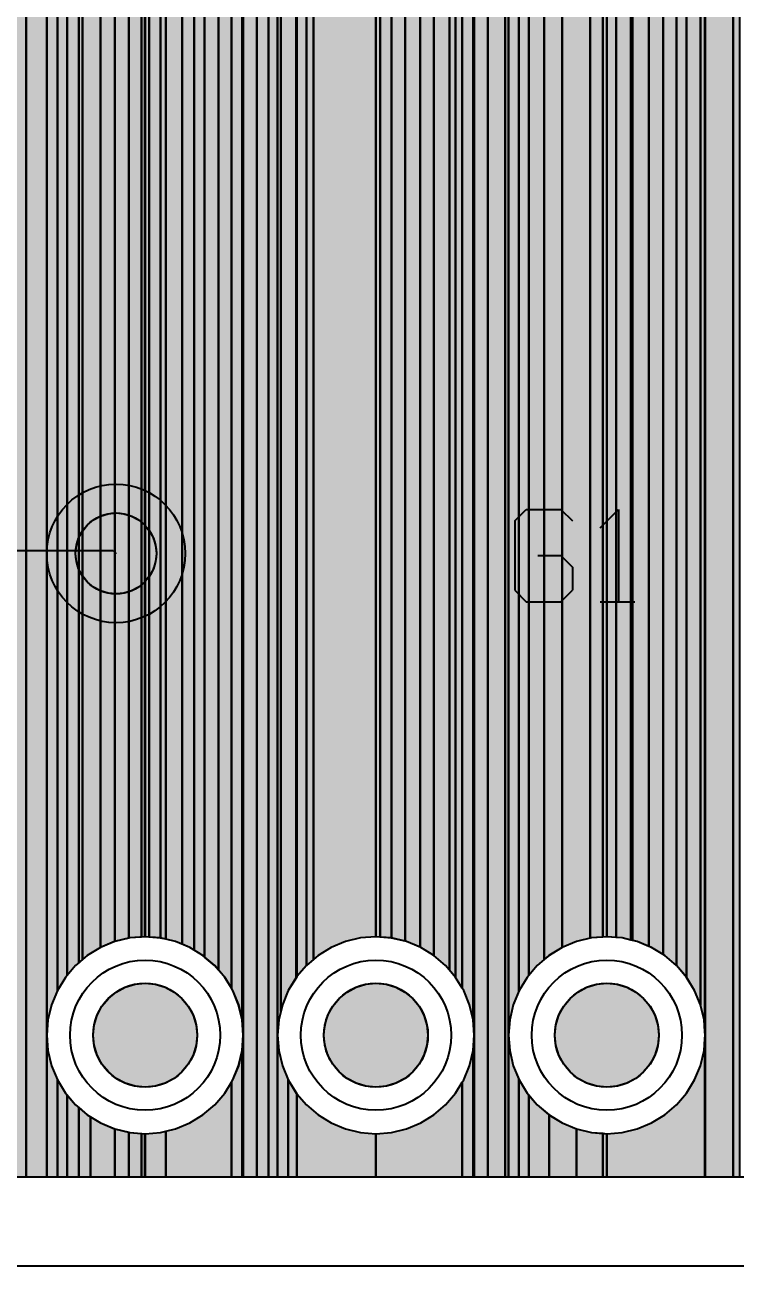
# Model space of a CAD drawing. Header units: millimetres. Extents: x 3 to 111, y 3 to 56.
# Drawn here: x 92.23 to 100.06, y 2.68 to 16.33 of the extents above; entities that cross this region are included whole.
import ezdxf

# ---------------------------------------------------------------- set-up
doc = ezdxf.new("R2010")
doc.units = ezdxf.units.MM
for name, color, linetype in [('bottom_copper', 7, 'Continuous'), ('bottom_silk', 7, 'Continuous'), ('drill_plated', 7, 'Continuous'), ('outline', 7, 'Continuous'), ('top_copper', 7, 'Continuous'), ('top_silk', 7, 'Continuous')]:
    doc.layers.add(name, color=color, linetype=linetype)

# ---------------------------------------------------------------- blocks, each defined once
blk = doc.blocks.new('Block6268')
at = {"layer": 'bottom_copper', "lineweight": 40}
for points in [[(0, 1.56), (-0.002, 1.601), (-0.002, 38.845), (0, 38.846), (0, 1.56)], [(0.309, 0), (0, 0), (0, 38.846), (0.195, 38.861), (0.309, 38.888), (0.309, 0)], [(0.378, 0), (0.309, 0), (0.309, 38.888), (0.378, 38.905), (0.378, 0)], [(0, 0), (-0.002, 0), (-0.002, 1.519), (0, 1.56), (0, 0)]]:
    blk.add_hatch(color=7, dxfattribs=at).paths.add_polyline_path(points, flags=0)
at = {"layer": 'bottom_copper', "color": 7, "lineweight": 40}
for points in [[(0, 1.56), (-0.002, 1.601), (-0.002, 38.845), (0, 38.846), (0, 1.56)], [(0.309, 0), (0, 0), (0, 38.846), (0.195, 38.861), (0.309, 38.888), (0.309, 0)], [(0.378, 0), (0.309, 0), (0.309, 38.888), (0.378, 38.905), (0.378, 0)], [(0, 0), (-0.002, 0), (-0.002, 1.519), (0, 1.56), (0, 0)]]:
    blk.add_lwpolyline(points, close=True, dxfattribs=at)
blk = doc.blocks.new('Block6839')
at = {"layer": 'bottom_copper', "lineweight": 40}
for points in [[(0, 0), (-0.103, 0.008), (-0.104, 0.008), (-0.104, 36.826), (-0.046, 36.731), (0, 36.677), (0, 0)], [(0.16, -0.028), (0.067, -0.005), (0, 0), (0, 36.677), (0.16, 36.837), (0.16, -0.028)], [(0.18, -0.032), (0.16, -0.028), (0.16, 36.837), (0.18, 36.857), (0.18, -0.032)], [(0.36, -0.098), (0.232, -0.045), (0.18, -0.032), (0.18, 36.497), (0.233, 36.452), (0.36, 36.374), (0.36, -0.098)], [(0.518, -0.189), (0.389, -0.11), (0.36, -0.098), (0.36, 36.374), (0.402, 36.348), (0.518, 36.3), (0.518, -0.189)], [(0.663, -0.309), (0.534, -0.199), (0.518, -0.189), (0.518, 36.3), (0.585, 36.272), (0.663, 36.254), (0.663, -0.309)], [(0.773, -0.438), (0.663, -0.309), (0.663, 36.254), (0.773, 36.227), (0.773, -0.438)], [(0.927, -0.74), (0.862, -0.583), (0.773, -0.438), (0.773, 36.227), (0.777, 36.226), (0.927, 36.214), (0.927, -0.74)], [(0.975, -1.034), (0.967, -0.905), (0.927, -0.74), (0.927, 36.214), (0.975, 36.211), (0.975, -1.034)]]:
    blk.add_hatch(color=7, dxfattribs=at).paths.add_polyline_path(points, flags=0)
at = {"layer": 'bottom_copper', "color": 7, "lineweight": 40}
for points in [[(0, 0), (-0.103, 0.008), (-0.104, 0.008), (-0.104, 36.826), (-0.046, 36.731), (0, 36.677), (0, 0)], [(0.16, -0.028), (0.067, -0.005), (0, 0), (0, 36.677), (0.16, 36.837), (0.16, -0.028)], [(0.18, -0.032), (0.16, -0.028), (0.16, 36.837), (0.18, 36.857), (0.18, -0.032)], [(0.36, -0.098), (0.232, -0.045), (0.18, -0.032), (0.18, 36.497), (0.233, 36.452), (0.36, 36.374), (0.36, -0.098)], [(0.518, -0.189), (0.389, -0.11), (0.36, -0.098), (0.36, 36.374), (0.402, 36.348), (0.518, 36.3), (0.518, -0.189)], [(0.663, -0.309), (0.534, -0.199), (0.518, -0.189), (0.518, 36.3), (0.585, 36.272), (0.663, 36.254), (0.663, -0.309)], [(0.773, -0.438), (0.663, -0.309), (0.663, 36.254), (0.773, 36.227), (0.773, -0.438)], [(0.927, -0.74), (0.862, -0.583), (0.773, -0.438), (0.773, 36.227), (0.777, 36.226), (0.927, 36.214), (0.927, -0.74)], [(0.975, -1.034), (0.967, -0.905), (0.927, -0.74), (0.927, 36.214), (0.975, 36.211), (0.975, -1.034)]]:
    blk.add_lwpolyline(points, close=True, dxfattribs=at)
blk = doc.blocks.new('Block7741')
at = {"layer": 'bottom_copper', "lineweight": 40}
for points in [[(0.979, 2.525), (0.834, 2.436), (0.782, 2.392), (0.782, 41.008), (0.979, 41.008), (0.979, 2.525)], [(1.286, 2.626), (1.136, 2.59), (0.979, 2.525), (0.979, 41.008), (1.286, 41.008), (1.286, 2.626)], [(1.424, 2.639), (1.301, 2.63), (1.286, 2.626), (1.286, 40.107), (1.302, 39.909), (1.348, 39.717), (1.424, 39.534), (1.424, 2.639)], [(1.469, 2.643), (1.424, 2.639), (1.424, 39.534), (1.469, 39.461), (1.469, 2.643)], [(0.782, 2.392), (0.705, 2.326), (0.612, 2.217), (0.612, 38.838), (0.686, 38.959), (0.741, 39.091), (0.774, 39.228), (0.782, 39.37), (0.782, 2.392)], [(0.612, 2.217), (0.594, 2.196), (0.506, 2.052), (0.503, 2.045), (0.503, 38.716), (0.52, 38.73), (0.612, 38.838), (0.612, 2.217)], [(0.503, 2.045), (0.441, 1.895), (0.401, 1.729), (0.388, 1.56), (0.388, 38.623), (0.412, 38.638), (0.503, 38.716), (0.503, 2.045)], [(0.16, 0), (0.01, 0), (0.01, 38.476), (0.022, 38.477), (0.16, 38.51), (0.16, 0)], [(0.353, 0), (0.16, 0), (0.16, 38.51), (0.291, 38.564), (0.353, 38.602), (0.353, 0)], [(0.388, 0), (0.353, 0), (0.353, 38.602), (0.388, 38.623), (0.388, 0)], [(0, 1.729), (-0.04, 1.895), (-0.105, 2.052), (-0.121, 2.078), (-0.121, 38.466), (-0.119, 38.466), (0, 38.475), (0, 1.729)], [(0.01, 1.56), (0, 1.729), (0, 38.475), (0.01, 38.476), (0.01, 1.56)], [(0.01, 0), (0, 0), (0, 1.391), (0.01, 1.56), (0.01, 0)], [(0.503, 0), (0.388, 0), (0.388, 1.56), (0.401, 1.391), (0.441, 1.225), (0.503, 1.075), (0.503, 0)], [(0, 0), (-0.121, 0), (-0.121, 1.042), (-0.105, 1.068), (-0.04, 1.225), (0, 1.391), (0, 0)], [(0.612, 0), (0.503, 0), (0.503, 1.075), (0.506, 1.068), (0.594, 0.923), (0.612, 0.903), (0.612, 0)], [(0.834, 0), (0.612, 0), (0.612, 0.903), (0.705, 0.794), (0.834, 0.684), (0.834, 0)], [(1.136, 0), (0.834, 0), (0.834, 0.684), (0.979, 0.595), (1.136, 0.53), (1.136, 0)], [(1.424, 0), (1.136, 0), (1.136, 0.53), (1.301, 0.49), (1.424, 0.481), (1.424, 0)], [(1.469, 0), (1.424, 0), (1.424, 0.481), (1.469, 0.477), (1.469, 0)]]:
    blk.add_hatch(color=7, dxfattribs=at).paths.add_polyline_path(points, flags=0)
at = {"layer": 'bottom_copper', "color": 7, "lineweight": 40}
for points in [[(0.979, 2.525), (0.834, 2.436), (0.782, 2.392), (0.782, 41.008), (0.979, 41.008), (0.979, 2.525)], [(1.286, 2.626), (1.136, 2.59), (0.979, 2.525), (0.979, 41.008), (1.286, 41.008), (1.286, 2.626)], [(1.424, 2.639), (1.301, 2.63), (1.286, 2.626), (1.286, 40.107), (1.302, 39.909), (1.348, 39.717), (1.424, 39.534), (1.424, 2.639)], [(1.469, 2.643), (1.424, 2.639), (1.424, 39.534), (1.469, 39.461), (1.469, 2.643)], [(0.782, 2.392), (0.705, 2.326), (0.612, 2.217), (0.612, 38.838), (0.686, 38.959), (0.741, 39.091), (0.774, 39.228), (0.782, 39.37), (0.782, 2.392)], [(0.612, 2.217), (0.594, 2.196), (0.506, 2.052), (0.503, 2.045), (0.503, 38.716), (0.52, 38.73), (0.612, 38.838), (0.612, 2.217)], [(0.503, 2.045), (0.441, 1.895), (0.401, 1.729), (0.388, 1.56), (0.388, 38.623), (0.412, 38.638), (0.503, 38.716), (0.503, 2.045)], [(0.16, 0), (0.01, 0), (0.01, 38.476), (0.022, 38.477), (0.16, 38.51), (0.16, 0)], [(0.353, 0), (0.16, 0), (0.16, 38.51), (0.291, 38.564), (0.353, 38.602), (0.353, 0)], [(0.388, 0), (0.353, 0), (0.353, 38.602), (0.388, 38.623), (0.388, 0)], [(0, 1.729), (-0.04, 1.895), (-0.105, 2.052), (-0.121, 2.078), (-0.121, 38.466), (-0.119, 38.466), (0, 38.475), (0, 1.729)], [(0.01, 1.56), (0, 1.729), (0, 38.475), (0.01, 38.476), (0.01, 1.56)], [(0.01, 0), (0, 0), (0, 1.391), (0.01, 1.56), (0.01, 0)], [(0.503, 0), (0.388, 0), (0.388, 1.56), (0.401, 1.391), (0.441, 1.225), (0.503, 1.075), (0.503, 0)], [(0, 0), (-0.121, 0), (-0.121, 1.042), (-0.105, 1.068), (-0.04, 1.225), (0, 1.391), (0, 0)], [(0.612, 0), (0.503, 0), (0.503, 1.075), (0.506, 1.068), (0.594, 0.923), (0.612, 0.903), (0.612, 0)], [(0.834, 0), (0.612, 0), (0.612, 0.903), (0.705, 0.794), (0.834, 0.684), (0.834, 0)], [(1.136, 0), (0.834, 0), (0.834, 0.684), (0.979, 0.595), (1.136, 0.53), (1.136, 0)], [(1.424, 0), (1.136, 0), (1.136, 0.53), (1.301, 0.49), (1.424, 0.481), (1.424, 0)], [(1.469, 0), (1.424, 0), (1.424, 0.481), (1.469, 0.477), (1.469, 0)]]:
    blk.add_lwpolyline(points, close=True, dxfattribs=at)
blk = doc.blocks.new('Block8148')
at = {"layer": 'bottom_copper', "lineweight": 40}
for points in [[(0, 0), (-0.046, 0.004), (-0.047, 0.003), (-0.047, 38.427), (0, 38.446), (0, 0)], [(0.124, -0.01), (0, 0), (0, 36.731), (0.011, 36.589), (0.044, 36.451), (0.099, 36.32), (0.124, 36.279), (0.124, -0.01)], [(0.274, -0.046), (0.124, -0.01), (0.124, 36.279), (0.173, 36.199), (0.265, 36.091), (0.274, 36.083), (0.274, -0.046)], [(0.44, -0.112), (0.289, -0.049), (0.274, -0.046), (0.274, 36.083), (0.373, 35.999), (0.44, 35.958), (0.44, -0.112)], [(0.591, -0.203), (0.446, -0.114), (0.44, -0.112), (0.44, 35.958), (0.494, 35.925), (0.591, 35.885), (0.591, -0.203)], [(0.763, -0.364), (0.72, -0.314), (0.591, -0.203), (0.591, 35.885), (0.625, 35.871), (0.763, 35.837), (0.763, -0.364)], [(0.83, -0.443), (0.763, -0.364), (0.763, 35.837), (0.83, 35.832), (0.83, -0.443)], [(0.903, -0.561), (0.83, -0.443), (0.83, 35.832), (0.903, 35.826), (0.903, -0.561)]]:
    blk.add_hatch(color=7, dxfattribs=at).paths.add_polyline_path(points, flags=0)
at = {"layer": 'bottom_copper', "color": 7, "lineweight": 40}
for points in [[(0, 0), (-0.046, 0.004), (-0.047, 0.003), (-0.047, 38.427), (0, 38.446), (0, 0)], [(0.124, -0.01), (0, 0), (0, 36.731), (0.011, 36.589), (0.044, 36.451), (0.099, 36.32), (0.124, 36.279), (0.124, -0.01)], [(0.274, -0.046), (0.124, -0.01), (0.124, 36.279), (0.173, 36.199), (0.265, 36.091), (0.274, 36.083), (0.274, -0.046)], [(0.44, -0.112), (0.289, -0.049), (0.274, -0.046), (0.274, 36.083), (0.373, 35.999), (0.44, 35.958), (0.44, -0.112)], [(0.591, -0.203), (0.446, -0.114), (0.44, -0.112), (0.44, 35.958), (0.494, 35.925), (0.591, 35.885), (0.591, -0.203)], [(0.763, -0.364), (0.72, -0.314), (0.591, -0.203), (0.591, 35.885), (0.625, 35.871), (0.763, 35.837), (0.763, -0.364)], [(0.83, -0.443), (0.763, -0.364), (0.763, 35.837), (0.83, 35.832), (0.83, -0.443)], [(0.903, -0.561), (0.83, -0.443), (0.83, 35.832), (0.903, 35.826), (0.903, -0.561)]]:
    blk.add_lwpolyline(points, close=True, dxfattribs=at)
blk = doc.blocks.new('Block8439')
at = {"layer": 'bottom_copper', "lineweight": 40}
for points in [[(0.764, 0.317), (0.596, 0.304), (0.431, 0.264), (0.274, 0.199), (0.129, 0.11), (0.078, 0.066), (0.078, 38.761), (0.166, 38.724), (0.304, 38.691), (0.446, 38.68), (0.587, 38.691), (0.725, 38.724), (0.764, 38.74), (0.764, 0.317)], [(0.078, 0.066), (0, 0), (0, 36.678), (0.036, 36.765), (0.069, 36.903), (0.078, 37.044), (0.078, 0.066)], [(0, 0), (-0.104, -0.121), (-0.104, 36.503), (-0.102, 36.502), (-0.093, 36.513), (-0.018, 36.634), (0, 36.678), (0, 0)]]:
    blk.add_hatch(color=7, dxfattribs=at).paths.add_polyline_path(points, flags=0)
at = {"layer": 'bottom_copper', "color": 7, "lineweight": 40}
for points in [[(0.764, 0.317), (0.596, 0.304), (0.431, 0.264), (0.274, 0.199), (0.129, 0.11), (0.078, 0.066), (0.078, 38.761), (0.166, 38.724), (0.304, 38.691), (0.446, 38.68), (0.587, 38.691), (0.725, 38.724), (0.764, 38.74), (0.764, 0.317)], [(0.078, 0.066), (0, 0), (0, 36.678), (0.036, 36.765), (0.069, 36.903), (0.078, 37.044), (0.078, 0.066)], [(0, 0), (-0.104, -0.121), (-0.104, 36.503), (-0.102, 36.502), (-0.093, 36.513), (-0.018, 36.634), (0, 36.678), (0, 0)]]:
    blk.add_lwpolyline(points, close=True, dxfattribs=at)
blk = doc.blocks.new('Block9158')
at = {"layer": 'bottom_copper', "lineweight": 40}
for points in [[(0.594, 2.196), (0.506, 2.052), (0.441, 1.895), (0.423, 1.822), (0.423, 39.007), (0.594, 38.836), (0.594, 2.196)], [(0.601, 2.204), (0.594, 2.196), (0.594, 38.836), (0.601, 38.829), (0.601, 2.204)], [(0.423, 1.822), (0.401, 1.729), (0.388, 1.56), (0.388, 38.623), (0.412, 38.638), (0.423, 38.648), (0.423, 1.822)], [(0.16, 0), (0.01, 0), (0.01, 38.476), (0.022, 38.477), (0.16, 38.51), (0.16, 0)], [(0.29, 0), (0.16, 0), (0.16, 38.51), (0.29, 38.564), (0.29, 0)], [(0.388, 0), (0.29, 0), (0.29, 38.564), (0.291, 38.564), (0.388, 38.623), (0.388, 0)], [(0, 1.729), (-0.04, 1.895), (-0.105, 2.052), (-0.119, 2.076), (-0.119, 38.466), (0, 38.475), (0, 1.729)], [(0.01, 1.56), (0, 1.729), (0, 38.475), (0.01, 38.476), (0.01, 1.56)], [(0.01, 0), (0, 0), (0, 1.391), (0.01, 1.56), (0.01, 0)], [(0.506, 0), (0.388, 0), (0.388, 1.56), (0.401, 1.391), (0.441, 1.225), (0.506, 1.068), (0.506, 0)], [(0, 0), (-0.119, 0), (-0.119, 1.044), (-0.105, 1.068), (-0.04, 1.225), (0, 1.391), (0, 0)], [(0.601, 0), (0.506, 0), (0.506, 1.068), (0.594, 0.923), (0.601, 0.916), (0.601, 0)]]:
    blk.add_hatch(color=7, dxfattribs=at).paths.add_polyline_path(points, flags=0)
at = {"layer": 'bottom_copper', "color": 7, "lineweight": 40}
for points in [[(0.594, 2.196), (0.506, 2.052), (0.441, 1.895), (0.423, 1.822), (0.423, 39.007), (0.594, 38.836), (0.594, 2.196)], [(0.601, 2.204), (0.594, 2.196), (0.594, 38.836), (0.601, 38.829), (0.601, 2.204)], [(0.423, 1.822), (0.401, 1.729), (0.388, 1.56), (0.388, 38.623), (0.412, 38.638), (0.423, 38.648), (0.423, 1.822)], [(0.16, 0), (0.01, 0), (0.01, 38.476), (0.022, 38.477), (0.16, 38.51), (0.16, 0)], [(0.29, 0), (0.16, 0), (0.16, 38.51), (0.29, 38.564), (0.29, 0)], [(0.388, 0), (0.29, 0), (0.29, 38.564), (0.291, 38.564), (0.388, 38.623), (0.388, 0)], [(0, 1.729), (-0.04, 1.895), (-0.105, 2.052), (-0.119, 2.076), (-0.119, 38.466), (0, 38.475), (0, 1.729)], [(0.01, 1.56), (0, 1.729), (0, 38.475), (0.01, 38.476), (0.01, 1.56)], [(0.01, 0), (0, 0), (0, 1.391), (0.01, 1.56), (0.01, 0)], [(0.506, 0), (0.388, 0), (0.388, 1.56), (0.401, 1.391), (0.441, 1.225), (0.506, 1.068), (0.506, 0)], [(0, 0), (-0.119, 0), (-0.119, 1.044), (-0.105, 1.068), (-0.04, 1.225), (0, 1.391), (0, 0)], [(0.601, 0), (0.506, 0), (0.506, 1.068), (0.594, 0.923), (0.601, 0.916), (0.601, 0)]]:
    blk.add_lwpolyline(points, close=True, dxfattribs=at)
blk = doc.blocks.new('Block9627')
at = {"layer": 'bottom_copper', "lineweight": 40}
for points in [[(0, 0), (-0.073, 0.03), (-0.179, 0.056), (-0.179, 36.268), (0, 36.447), (0, 0)], [(0.132, -0.064), (0.084, -0.035), (0, 0), (0, 36.088), (0.011, 36.079), (0.132, 36.004), (0.132, -0.064)], [(0.248, -0.14), (0.229, -0.124), (0.132, -0.064), (0.132, 36.004), (0.248, 35.957), (0.248, -0.14)], [(0.401, -0.284), (0.358, -0.234), (0.248, -0.14), (0.248, 35.957), (0.263, 35.95), (0.401, 35.917), (0.401, -0.284)], [(0.543, -0.484), (0.469, -0.363), (0.401, -0.284), (0.401, 35.917), (0.543, 35.906), (0.543, -0.484)]]:
    blk.add_hatch(color=7, dxfattribs=at).paths.add_polyline_path(points, flags=0)
at = {"layer": 'bottom_copper', "color": 7, "lineweight": 40}
for points in [[(0, 0), (-0.073, 0.03), (-0.179, 0.056), (-0.179, 36.268), (0, 36.447), (0, 0)], [(0.132, -0.064), (0.084, -0.035), (0, 0), (0, 36.088), (0.011, 36.079), (0.132, 36.004), (0.132, -0.064)], [(0.248, -0.14), (0.229, -0.124), (0.132, -0.064), (0.132, 36.004), (0.248, 35.957), (0.248, -0.14)], [(0.401, -0.284), (0.358, -0.234), (0.248, -0.14), (0.248, 35.957), (0.263, 35.95), (0.401, 35.917), (0.401, -0.284)], [(0.543, -0.484), (0.469, -0.363), (0.401, -0.284), (0.401, 35.917), (0.543, 35.906), (0.543, -0.484)]]:
    blk.add_lwpolyline(points, close=True, dxfattribs=at)
blk = doc.blocks.new('Block9865')
at = {"layer": 'bottom_copper', "lineweight": 40}
for points in [[(0, 0), (-0.046, 0.004), (-0.047, 0.003), (-0.047, 38.427), (0, 38.446), (0, 0)], [(0.124, -0.01), (0, 0), (0, 36.731), (0.011, 36.589), (0.044, 36.451), (0.099, 36.32), (0.124, 36.279), (0.124, -0.01)], [(0.182, -0.024), (0.124, -0.01), (0.124, 36.279), (0.173, 36.199), (0.182, 36.188), (0.183, 36.188), (0.183, -0.024)]]:
    blk.add_hatch(color=7, dxfattribs=at).paths.add_polyline_path(points, flags=0)
at = {"layer": 'bottom_copper', "color": 7, "lineweight": 40}
for points in [[(0, 0), (-0.046, 0.004), (-0.047, 0.003), (-0.047, 38.427), (0, 38.446), (0, 0)], [(0.124, -0.01), (0, 0), (0, 36.731), (0.011, 36.589), (0.044, 36.451), (0.099, 36.32), (0.124, 36.279), (0.124, -0.01)], [(0.182, -0.024), (0.124, -0.01), (0.124, 36.279), (0.173, 36.199), (0.182, 36.188), (0.183, 36.188), (0.183, -0.024)]]:
    blk.add_lwpolyline(points, close=True, dxfattribs=at)
blk = doc.blocks.new('Block10549')
at = {"layer": 'bottom_copper', "lineweight": 40}
for points in [[(0.979, 2.525), (0.834, 2.436), (0.782, 2.392), (0.782, 41.087), (0.871, 41.05), (0.979, 41.024), (0.979, 2.525)], [(1.136, 2.59), (0.979, 2.525), (0.979, 41.024), (1.009, 41.017), (1.136, 41.007), (1.136, 2.59)], [(1.292, 2.627), (1.136, 2.59), (1.136, 41.007), (1.151, 41.005), (1.292, 41.017), (1.292, 2.627)], [(1.43, 2.64), (1.301, 2.63), (1.292, 2.627), (1.292, 41.017), (1.43, 41.05), (1.43, 2.64)], [(1.469, 2.643), (1.43, 2.64), (1.43, 41.05), (1.469, 41.066), (1.469, 2.643)], [(0.782, 2.392), (0.74, 2.356), (0.74, 39.089), (0.741, 39.091), (0.774, 39.228), (0.782, 39.37), (0.782, 2.392)], [(0.74, 2.356), (0.705, 2.326), (0.612, 2.217), (0.612, 38.838), (0.686, 38.959), (0.74, 39.089), (0.74, 2.356)], [(0.612, 2.217), (0.594, 2.196), (0.506, 2.052), (0.506, 38.718), (0.52, 38.73), (0.612, 38.838), (0.612, 2.217)], [(0.506, 2.052), (0.441, 1.895), (0.401, 1.729), (0.388, 1.56), (0.388, 38.623), (0.412, 38.638), (0.506, 38.718), (0.506, 2.052)], [(0.16, 0), (0, 0), (0, 38.475), (0.022, 38.477), (0.16, 38.51), (0.16, 0)], [(0.388, 0), (0.16, 0), (0.16, 38.51), (0.291, 38.564), (0.388, 38.623), (0.388, 0)], [(0.506, 0), (0.388, 0), (0.388, 1.56), (0.401, 1.391), (0.441, 1.225), (0.506, 1.068), (0.506, 0)], [(0.612, 0), (0.506, 0), (0.506, 1.068), (0.594, 0.923), (0.612, 0.903), (0.612, 0)], [(0.74, 0), (0.612, 0), (0.612, 0.903), (0.705, 0.794), (0.74, 0.764), (0.74, 0)], [(0.871, 0), (0.74, 0), (0.74, 0.764), (0.834, 0.684), (0.871, 0.661), (0.871, 0)], [(1.136, 0), (0.871, 0), (0.871, 0.661), (0.979, 0.595), (1.136, 0.53), (1.136, 0)], [(1.292, 0), (1.136, 0), (1.136, 0.53), (1.292, 0.493), (1.292, 0)], [(1.43, 0), (1.292, 0), (1.292, 0.493), (1.301, 0.49), (1.43, 0.48), (1.43, 0)], [(1.469, 0), (1.43, 0), (1.43, 0.48), (1.469, 0.477), (1.469, 0)]]:
    blk.add_hatch(color=7, dxfattribs=at).paths.add_polyline_path(points, flags=0)
at = {"layer": 'bottom_copper', "color": 7, "lineweight": 40}
for points in [[(0.979, 2.525), (0.834, 2.436), (0.782, 2.392), (0.782, 41.087), (0.871, 41.05), (0.979, 41.024), (0.979, 2.525)], [(1.136, 2.59), (0.979, 2.525), (0.979, 41.024), (1.009, 41.017), (1.136, 41.007), (1.136, 2.59)], [(1.292, 2.627), (1.136, 2.59), (1.136, 41.007), (1.151, 41.005), (1.292, 41.017), (1.292, 2.627)], [(1.43, 2.64), (1.301, 2.63), (1.292, 2.627), (1.292, 41.017), (1.43, 41.05), (1.43, 2.64)], [(1.469, 2.643), (1.43, 2.64), (1.43, 41.05), (1.469, 41.066), (1.469, 2.643)], [(0.782, 2.392), (0.74, 2.356), (0.74, 39.089), (0.741, 39.091), (0.774, 39.228), (0.782, 39.37), (0.782, 2.392)], [(0.74, 2.356), (0.705, 2.326), (0.612, 2.217), (0.612, 38.838), (0.686, 38.959), (0.74, 39.089), (0.74, 2.356)], [(0.612, 2.217), (0.594, 2.196), (0.506, 2.052), (0.506, 38.718), (0.52, 38.73), (0.612, 38.838), (0.612, 2.217)], [(0.506, 2.052), (0.441, 1.895), (0.401, 1.729), (0.388, 1.56), (0.388, 38.623), (0.412, 38.638), (0.506, 38.718), (0.506, 2.052)], [(0.16, 0), (0, 0), (0, 38.475), (0.022, 38.477), (0.16, 38.51), (0.16, 0)], [(0.388, 0), (0.16, 0), (0.16, 38.51), (0.291, 38.564), (0.388, 38.623), (0.388, 0)], [(0.506, 0), (0.388, 0), (0.388, 1.56), (0.401, 1.391), (0.441, 1.225), (0.506, 1.068), (0.506, 0)], [(0.612, 0), (0.506, 0), (0.506, 1.068), (0.594, 0.923), (0.612, 0.903), (0.612, 0)], [(0.74, 0), (0.612, 0), (0.612, 0.903), (0.705, 0.794), (0.74, 0.764), (0.74, 0)], [(0.871, 0), (0.74, 0), (0.74, 0.764), (0.834, 0.684), (0.871, 0.661), (0.871, 0)], [(1.136, 0), (0.871, 0), (0.871, 0.661), (0.979, 0.595), (1.136, 0.53), (1.136, 0)], [(1.292, 0), (1.136, 0), (1.136, 0.53), (1.292, 0.493), (1.292, 0)], [(1.43, 0), (1.292, 0), (1.292, 0.493), (1.301, 0.49), (1.43, 0.48), (1.43, 0)], [(1.469, 0), (1.43, 0), (1.43, 0.48), (1.469, 0.477), (1.469, 0)]]:
    blk.add_lwpolyline(points, close=True, dxfattribs=at)

msp = doc.modelspace()

# ---------------------------------------------------------------- hatches: boundary and pattern name
at = {"layer": 'bottom_copper', "lineweight": 40}
for points in [[(93.674, 10.431), (93.649, 10.348), (93.608, 10.271), (93.552, 10.204), (93.485, 10.148), (93.408, 10.107), (93.325, 10.082), (93.238, 10.073), (93.151, 10.082), (93.068, 10.107), (92.991, 10.148), (92.924, 10.204), (92.868, 10.271), (92.827, 10.348), (92.802, 10.431), (92.793, 10.518), (92.802, 10.605), (92.827, 10.688), (92.868, 10.765), (92.924, 10.832), (92.991, 10.888), (93.068, 10.929), (93.151, 10.954), (93.238, 10.963), (93.325, 10.954), (93.408, 10.929), (93.485, 10.888), (93.552, 10.832), (93.608, 10.765), (93.649, 10.688), (93.674, 10.605), (93.683, 10.518), (93.674, 10.431)], [(94.119, 5.109), (94.086, 5.001), (94.033, 4.902), (93.962, 4.816), (93.876, 4.745), (93.777, 4.692), (93.669, 4.659), (93.558, 4.649), (93.447, 4.659), (93.339, 4.692), (93.24, 4.745), (93.154, 4.816), (93.083, 4.902), (93.03, 5.001), (92.997, 5.109), (92.987, 5.22), (92.997, 5.331), (93.03, 5.439), (93.083, 5.538), (93.154, 5.624), (93.24, 5.695), (93.339, 5.748), (93.447, 5.781), (93.558, 5.791), (93.669, 5.781), (93.777, 5.748), (93.876, 5.695), (93.962, 5.624), (94.033, 5.538), (94.086, 5.439), (94.119, 5.331), (94.13, 5.22), (94.119, 5.109)], [(96.659, 5.109), (96.626, 5.001), (96.573, 4.902), (96.502, 4.816), (96.416, 4.745), (96.317, 4.692), (96.209, 4.659), (96.098, 4.649), (95.987, 4.659), (95.879, 4.692), (95.78, 4.745), (95.694, 4.816), (95.623, 4.902), (95.57, 5.001), (95.537, 5.109), (95.526, 5.22), (95.537, 5.331), (95.57, 5.439), (95.623, 5.538), (95.694, 5.624), (95.78, 5.695), (95.879, 5.748), (95.987, 5.781), (96.098, 5.791), (96.209, 5.781), (96.317, 5.748), (96.416, 5.695), (96.502, 5.624), (96.573, 5.538), (96.626, 5.439), (96.659, 5.331), (96.669, 5.22), (96.659, 5.109)], [(99.199, 5.109), (99.166, 5.001), (99.113, 4.902), (99.042, 4.816), (98.956, 4.745), (98.857, 4.692), (98.749, 4.659), (98.638, 4.649), (98.527, 4.659), (98.419, 4.692), (98.32, 4.745), (98.234, 4.816), (98.163, 4.902), (98.11, 5.001), (98.077, 5.109), (98.067, 5.22), (98.077, 5.331), (98.11, 5.439), (98.163, 5.538), (98.234, 5.624), (98.32, 5.695), (98.419, 5.748), (98.527, 5.781), (98.638, 5.791), (98.749, 5.781), (98.857, 5.748), (98.956, 5.695), (99.042, 5.624), (99.113, 5.538), (99.166, 5.439), (99.199, 5.331), (99.21, 5.22), (99.199, 5.109)], [(99.715, 3.66), (98.636, 3.66), (98.636, 4.137), (98.638, 4.137), (98.807, 4.151), (98.973, 4.19), (99.13, 4.255), (99.275, 4.344), (99.404, 4.454), (99.514, 4.583), (99.603, 4.728), (99.668, 4.885), (99.707, 5.051), (99.715, 5.179), (99.715, 3.66)], [(94.508, 3.66), (93.786, 3.66), (93.786, 4.165), (93.893, 4.19), (94.05, 4.255), (94.195, 4.344), (94.324, 4.454), (94.434, 4.583), (94.508, 4.704), (94.508, 3.66)], [(97.047, 3.66), (96.096, 3.66), (96.096, 4.137), (96.098, 4.137), (96.267, 4.151), (96.433, 4.19), (96.59, 4.255), (96.734, 4.344), (96.864, 4.454), (96.974, 4.583), (97.047, 4.702), (97.047, 3.66)], [(96.096, 3.66), (95.229, 3.66), (95.229, 4.576), (95.332, 4.454), (95.462, 4.344), (95.606, 4.255), (95.763, 4.19), (95.929, 4.151), (96.096, 4.137), (96.096, 3.66)], [(93.786, 3.66), (93.556, 3.66), (93.556, 4.137), (93.558, 4.137), (93.727, 4.151), (93.786, 4.165), (93.786, 3.66)]]:
    msp.add_hatch(color=7, dxfattribs=at).paths.add_polyline_path(points, flags=0)
at = {"layer": 'drill_plated', "lineweight": 40}
for points in [[(93.674, 10.431), (93.649, 10.348), (93.608, 10.271), (93.552, 10.204), (93.485, 10.148), (93.408, 10.107), (93.325, 10.082), (93.238, 10.073), (93.151, 10.082), (93.068, 10.107), (92.991, 10.148), (92.924, 10.204), (92.868, 10.271), (92.827, 10.348), (92.802, 10.431), (92.793, 10.518), (92.802, 10.605), (92.827, 10.688), (92.868, 10.765), (92.924, 10.832), (92.991, 10.888), (93.068, 10.929), (93.151, 10.954), (93.238, 10.963), (93.325, 10.954), (93.408, 10.929), (93.485, 10.888), (93.552, 10.832), (93.608, 10.765), (93.649, 10.688), (93.674, 10.605), (93.683, 10.518), (93.674, 10.431)], [(94.119, 5.109), (94.086, 5.001), (94.033, 4.902), (93.962, 4.816), (93.876, 4.745), (93.777, 4.692), (93.669, 4.659), (93.558, 4.649), (93.447, 4.659), (93.339, 4.692), (93.24, 4.745), (93.154, 4.816), (93.083, 4.902), (93.03, 5.001), (92.997, 5.109), (92.987, 5.22), (92.997, 5.331), (93.03, 5.439), (93.083, 5.538), (93.154, 5.624), (93.24, 5.695), (93.339, 5.748), (93.447, 5.781), (93.558, 5.791), (93.669, 5.781), (93.777, 5.748), (93.876, 5.695), (93.962, 5.624), (94.033, 5.538), (94.086, 5.439), (94.119, 5.331), (94.13, 5.22), (94.119, 5.109)], [(96.659, 5.109), (96.626, 5.001), (96.573, 4.902), (96.502, 4.816), (96.416, 4.745), (96.317, 4.692), (96.209, 4.659), (96.098, 4.649), (95.987, 4.659), (95.879, 4.692), (95.78, 4.745), (95.694, 4.816), (95.623, 4.902), (95.57, 5.001), (95.537, 5.109), (95.526, 5.22), (95.537, 5.331), (95.57, 5.439), (95.623, 5.538), (95.694, 5.624), (95.78, 5.695), (95.879, 5.748), (95.987, 5.781), (96.098, 5.791), (96.209, 5.781), (96.317, 5.748), (96.416, 5.695), (96.502, 5.624), (96.573, 5.538), (96.626, 5.439), (96.659, 5.331), (96.669, 5.22), (96.659, 5.109)], [(99.199, 5.109), (99.166, 5.001), (99.113, 4.902), (99.042, 4.816), (98.956, 4.745), (98.857, 4.692), (98.749, 4.659), (98.638, 4.649), (98.527, 4.659), (98.419, 4.692), (98.32, 4.745), (98.234, 4.816), (98.163, 4.902), (98.11, 5.001), (98.077, 5.109), (98.067, 5.22), (98.077, 5.331), (98.11, 5.439), (98.163, 5.538), (98.234, 5.624), (98.32, 5.695), (98.419, 5.748), (98.527, 5.781), (98.638, 5.791), (98.749, 5.781), (98.857, 5.748), (98.956, 5.695), (99.042, 5.624), (99.113, 5.538), (99.166, 5.439), (99.199, 5.331), (99.21, 5.22), (99.199, 5.109)]]:
    msp.add_hatch(color=7, dxfattribs=at).paths.add_polyline_path(points, flags=0)
at = {"layer": 'top_copper', "lineweight": 40}
for points in [[(93.674, 10.431), (93.649, 10.348), (93.608, 10.271), (93.552, 10.204), (93.485, 10.148), (93.408, 10.107), (93.325, 10.082), (93.238, 10.073), (93.151, 10.082), (93.068, 10.107), (92.991, 10.148), (92.924, 10.204), (92.868, 10.271), (92.827, 10.348), (92.802, 10.431), (92.793, 10.518), (92.802, 10.605), (92.827, 10.688), (92.868, 10.765), (92.924, 10.832), (92.991, 10.888), (93.068, 10.929), (93.151, 10.954), (93.238, 10.963), (93.325, 10.954), (93.408, 10.929), (93.485, 10.888), (93.552, 10.832), (93.608, 10.765), (93.649, 10.688), (93.674, 10.605), (93.683, 10.518), (93.674, 10.431)], [(94.119, 5.109), (94.086, 5.001), (94.033, 4.902), (93.962, 4.816), (93.876, 4.745), (93.777, 4.692), (93.669, 4.659), (93.558, 4.649), (93.447, 4.659), (93.339, 4.692), (93.24, 4.745), (93.154, 4.816), (93.083, 4.902), (93.03, 5.001), (92.997, 5.109), (92.987, 5.22), (92.997, 5.331), (93.03, 5.439), (93.083, 5.538), (93.154, 5.624), (93.24, 5.695), (93.339, 5.748), (93.447, 5.781), (93.558, 5.791), (93.669, 5.781), (93.777, 5.748), (93.876, 5.695), (93.962, 5.624), (94.033, 5.538), (94.086, 5.439), (94.119, 5.331), (94.13, 5.22), (94.119, 5.109)], [(96.659, 5.109), (96.626, 5.001), (96.573, 4.902), (96.502, 4.816), (96.416, 4.745), (96.317, 4.692), (96.209, 4.659), (96.098, 4.649), (95.987, 4.659), (95.879, 4.692), (95.78, 4.745), (95.694, 4.816), (95.623, 4.902), (95.57, 5.001), (95.537, 5.109), (95.526, 5.22), (95.537, 5.331), (95.57, 5.439), (95.623, 5.538), (95.694, 5.624), (95.78, 5.695), (95.879, 5.748), (95.987, 5.781), (96.098, 5.791), (96.209, 5.781), (96.317, 5.748), (96.416, 5.695), (96.502, 5.624), (96.573, 5.538), (96.626, 5.439), (96.659, 5.331), (96.669, 5.22), (96.659, 5.109)], [(99.199, 5.109), (99.166, 5.001), (99.113, 4.902), (99.042, 4.816), (98.956, 4.745), (98.857, 4.692), (98.749, 4.659), (98.638, 4.649), (98.527, 4.659), (98.419, 4.692), (98.32, 4.745), (98.234, 4.816), (98.163, 4.902), (98.11, 5.001), (98.077, 5.109), (98.067, 5.22), (98.077, 5.331), (98.11, 5.439), (98.163, 5.538), (98.234, 5.624), (98.32, 5.695), (98.419, 5.748), (98.527, 5.781), (98.638, 5.791), (98.749, 5.781), (98.857, 5.748), (98.956, 5.695), (99.042, 5.624), (99.113, 5.538), (99.166, 5.439), (99.199, 5.331), (99.21, 5.22), (99.199, 5.109)]]:
    msp.add_hatch(color=7, dxfattribs=at).paths.add_polyline_path(points, flags=0)

# ---------------------------------------------------------------- linework, layer by layer
at = {"layer": 'bottom_copper', "color": 7, "lineweight": 40}
for p, q in [((93.556, 6.303), (93.556, 44.726)), ((93.556, 44.726), (93.556, 6.303)), ((96.096, 6.303), (96.096, 44.726)), ((96.096, 44.726), (96.096, 6.303)), ((98.636, 6.303), (98.636, 43.121)), ((98.636, 43.121), (98.636, 6.303)), ((93.786, 6.275), (93.786, 42.488)), ((93.786, 42.488), (93.786, 6.275)), ((95.229, 5.864), (95.229, 42.489)), ((95.229, 42.489), (95.229, 5.864)), ((99.715, 5.261), (99.715, 42.505)), ((99.715, 42.505), (99.715, 5.261)), ((94.508, 5.736), (94.508, 42.126)), ((94.508, 42.126), (94.508, 5.736)), ((97.047, 5.738), (97.047, 42.126)), ((97.047, 42.126), (97.047, 5.738)), ((93.389, 6.29), (93.223, 6.25)), ((93.556, 6.303), (93.389, 6.29)), ((93.558, 6.303), (93.556, 6.303)), ((93.727, 6.29), (93.558, 6.303)), ((93.786, 6.275), (93.727, 6.29)), ((95.929, 6.29), (95.763, 6.25)), ((96.096, 6.303), (95.929, 6.29)), ((96.098, 6.303), (96.096, 6.303)), ((96.267, 6.29), (96.098, 6.303)), ((96.433, 6.25), (96.267, 6.29)), ((98.469, 6.29), (98.303, 6.25)), ((98.636, 6.303), (98.469, 6.29)), ((98.638, 6.303), (98.636, 6.303)), ((98.807, 6.29), (98.638, 6.303)), ((98.973, 6.25), (98.807, 6.29)), ((93.066, 6.185), (92.921, 6.096)), ((93.223, 6.25), (93.066, 6.185)), ((93.893, 6.25), (93.786, 6.275)), ((94.05, 6.185), (93.893, 6.25)), ((94.195, 6.096), (94.05, 6.185)), ((95.606, 6.185), (95.462, 6.096)), ((95.763, 6.25), (95.606, 6.185)), ((96.59, 6.185), (96.433, 6.25)), ((96.734, 6.096), (96.59, 6.185)), ((98.146, 6.185), (98.001, 6.096)), ((98.303, 6.25), (98.146, 6.185)), ((99.13, 6.185), (98.973, 6.25)), ((99.275, 6.096), (99.13, 6.185)), ((92.921, 6.096), (92.792, 5.986)), ((94.324, 5.986), (94.195, 6.096)), ((95.462, 6.096), (95.332, 5.986)), ((96.864, 5.986), (96.734, 6.096)), ((98.001, 6.096), (97.872, 5.986)), ((99.404, 5.986), (99.275, 6.096)), ((92.792, 5.986), (92.682, 5.856)), ((94.434, 5.856), (94.324, 5.986)), ((95.332, 5.986), (95.229, 5.864)), ((96.974, 5.856), (96.864, 5.986)), ((97.872, 5.986), (97.762, 5.856)), ((99.514, 5.856), (99.404, 5.986)), ((92.682, 5.856), (92.593, 5.712)), ((94.508, 5.736), (94.434, 5.856)), ((94.523, 5.712), (94.508, 5.736)), ((95.222, 5.856), (95.133, 5.712)), ((95.229, 5.864), (95.222, 5.856)), ((97.047, 5.738), (96.974, 5.856)), ((97.063, 5.712), (97.047, 5.738)), ((97.762, 5.856), (97.673, 5.712)), ((99.603, 5.712), (99.514, 5.856)), ((92.593, 5.712), (92.528, 5.555)), ((94.588, 5.555), (94.523, 5.712)), ((95.133, 5.712), (95.068, 5.555)), ((97.128, 5.555), (97.063, 5.712)), ((97.673, 5.712), (97.608, 5.555)), ((99.668, 5.555), (99.603, 5.712)), ((92.528, 5.555), (92.489, 5.389)), ((94.627, 5.389), (94.588, 5.555)), ((95.068, 5.555), (95.028, 5.389)), ((97.168, 5.389), (97.128, 5.555)), ((97.608, 5.555), (97.569, 5.389)), ((99.707, 5.389), (99.668, 5.555)), ((92.489, 5.389), (92.475, 5.22)), ((94.638, 5.22), (94.627, 5.389)), ((95.028, 5.389), (95.015, 5.22)), ((97.177, 5.22), (97.168, 5.389)), ((97.569, 5.389), (97.555, 5.22)), ((99.715, 5.261), (99.707, 5.389)), ((92.475, 5.22), (92.489, 5.051)), ((94.627, 5.051), (94.638, 5.22)), ((95.015, 5.22), (95.028, 5.051)), ((97.168, 5.051), (97.177, 5.22)), ((97.555, 5.22), (97.569, 5.051)), ((99.718, 5.22), (99.715, 5.261)), ((99.715, 5.179), (99.718, 5.22)), ((99.707, 5.051), (99.715, 5.179)), ((99.715, 3.66), (99.715, 5.179)), ((99.715, 5.179), (99.715, 3.66)), ((92.489, 5.051), (92.528, 4.885)), ((94.588, 4.885), (94.627, 5.051)), ((95.028, 5.051), (95.068, 4.885)), ((97.128, 4.885), (97.168, 5.051)), ((97.569, 5.051), (97.608, 4.885)), ((99.668, 4.885), (99.707, 5.051)), ((92.528, 4.885), (92.593, 4.728)), ((94.523, 4.728), (94.588, 4.885)), ((95.068, 4.885), (95.133, 4.728)), ((97.063, 4.728), (97.128, 4.885)), ((97.608, 4.885), (97.673, 4.728)), ((99.603, 4.728), (99.668, 4.885)), ((92.593, 4.728), (92.682, 4.583)), ((94.434, 4.583), (94.508, 4.704)), ((94.508, 4.704), (94.523, 4.728)), ((94.508, 3.66), (94.508, 4.704)), ((94.508, 4.704), (94.508, 3.66)), ((95.133, 4.728), (95.222, 4.583)), ((96.974, 4.583), (97.047, 4.702)), ((97.047, 4.702), (97.063, 4.728)), ((97.047, 3.66), (97.047, 4.702)), ((97.047, 4.702), (97.047, 3.66)), ((97.673, 4.728), (97.762, 4.583)), ((99.514, 4.583), (99.603, 4.728)), ((92.682, 4.583), (92.792, 4.454)), ((94.324, 4.454), (94.434, 4.583)), ((95.222, 4.583), (95.229, 4.576)), ((95.229, 3.66), (95.229, 4.576)), ((95.229, 4.576), (95.332, 4.454)), ((95.229, 4.576), (95.229, 3.66)), ((96.864, 4.454), (96.974, 4.583)), ((97.762, 4.583), (97.872, 4.454)), ((99.404, 4.454), (99.514, 4.583)), ((92.792, 4.454), (92.921, 4.344)), ((94.195, 4.344), (94.324, 4.454)), ((95.332, 4.454), (95.462, 4.344)), ((96.734, 4.344), (96.864, 4.454)), ((97.872, 4.454), (98.001, 4.344)), ((99.275, 4.344), (99.404, 4.454)), ((92.921, 4.344), (93.066, 4.255)), ((93.066, 4.255), (93.223, 4.19)), ((93.893, 4.19), (94.05, 4.255)), ((94.05, 4.255), (94.195, 4.344)), ((95.462, 4.344), (95.606, 4.255)), ((95.606, 4.255), (95.763, 4.19)), ((96.433, 4.19), (96.59, 4.255)), ((96.59, 4.255), (96.734, 4.344)), ((98.001, 4.344), (98.146, 4.255)), ((98.146, 4.255), (98.303, 4.19)), ((98.973, 4.19), (99.13, 4.255)), ((99.13, 4.255), (99.275, 4.344)), ((93.223, 4.19), (93.389, 4.151)), ((93.389, 4.151), (93.556, 4.137)), ((93.556, 3.66), (93.556, 4.137)), ((93.556, 4.137), (93.558, 4.137)), ((93.556, 4.137), (93.556, 3.66)), ((93.558, 4.137), (93.727, 4.151)), ((93.727, 4.151), (93.786, 4.165)), ((93.786, 4.165), (93.893, 4.19)), ((93.786, 3.66), (93.786, 4.165)), ((93.786, 4.165), (93.786, 3.66)), ((95.763, 4.19), (95.929, 4.151)), ((95.929, 4.151), (96.096, 4.137)), ((96.096, 3.66), (96.096, 4.137)), ((96.096, 4.137), (96.098, 4.137)), ((96.096, 4.137), (96.096, 3.66)), ((96.098, 4.137), (96.267, 4.151)), ((96.267, 4.151), (96.433, 4.19)), ((98.303, 4.19), (98.469, 4.151)), ((98.469, 4.151), (98.636, 4.137)), ((98.636, 3.66), (98.636, 4.137)), ((98.636, 4.137), (98.638, 4.137)), ((98.636, 4.137), (98.636, 3.66)), ((98.638, 4.137), (98.807, 4.151)), ((98.807, 4.151), (98.973, 4.19)), ((93.556, 3.66), (91.967, 3.66)), ((93.786, 3.66), (93.556, 3.66)), ((94.508, 3.66), (93.786, 3.66)), ((95.229, 3.66), (94.508, 3.66)), ((96.096, 3.66), (95.229, 3.66)), ((97.047, 3.66), (96.096, 3.66)), ((98.636, 3.66), (97.047, 3.66)), ((99.715, 3.66), (98.636, 3.66)), ((100.741, 3.66), (99.715, 3.66))]:
    msp.add_line(p, q, dxfattribs=at)
for points in [[(93.674, 10.431), (93.649, 10.348), (93.608, 10.271), (93.552, 10.204), (93.485, 10.148), (93.408, 10.107), (93.325, 10.082), (93.238, 10.073), (93.151, 10.082), (93.068, 10.107), (92.991, 10.148), (92.924, 10.204), (92.868, 10.271), (92.827, 10.348), (92.802, 10.431), (92.793, 10.518), (92.802, 10.605), (92.827, 10.688), (92.868, 10.765), (92.924, 10.832), (92.991, 10.888), (93.068, 10.929), (93.151, 10.954), (93.238, 10.963), (93.325, 10.954), (93.408, 10.929), (93.485, 10.888), (93.552, 10.832), (93.608, 10.765), (93.649, 10.688), (93.674, 10.605), (93.683, 10.518), (93.674, 10.431)], [(94.119, 5.109), (94.086, 5.001), (94.033, 4.902), (93.962, 4.816), (93.876, 4.745), (93.777, 4.692), (93.669, 4.659), (93.558, 4.649), (93.447, 4.659), (93.339, 4.692), (93.24, 4.745), (93.154, 4.816), (93.083, 4.902), (93.03, 5.001), (92.997, 5.109), (92.987, 5.22), (92.997, 5.331), (93.03, 5.439), (93.083, 5.538), (93.154, 5.624), (93.24, 5.695), (93.339, 5.748), (93.447, 5.781), (93.558, 5.791), (93.669, 5.781), (93.777, 5.748), (93.876, 5.695), (93.962, 5.624), (94.033, 5.538), (94.086, 5.439), (94.119, 5.331), (94.13, 5.22), (94.119, 5.109)], [(96.659, 5.109), (96.626, 5.001), (96.573, 4.902), (96.502, 4.816), (96.416, 4.745), (96.317, 4.692), (96.209, 4.659), (96.098, 4.649), (95.987, 4.659), (95.879, 4.692), (95.78, 4.745), (95.694, 4.816), (95.623, 4.902), (95.57, 5.001), (95.537, 5.109), (95.526, 5.22), (95.537, 5.331), (95.57, 5.439), (95.623, 5.538), (95.694, 5.624), (95.78, 5.695), (95.879, 5.748), (95.987, 5.781), (96.098, 5.791), (96.209, 5.781), (96.317, 5.748), (96.416, 5.695), (96.502, 5.624), (96.573, 5.538), (96.626, 5.439), (96.659, 5.331), (96.669, 5.22), (96.659, 5.109)], [(99.199, 5.109), (99.166, 5.001), (99.113, 4.902), (99.042, 4.816), (98.956, 4.745), (98.857, 4.692), (98.749, 4.659), (98.638, 4.649), (98.527, 4.659), (98.419, 4.692), (98.32, 4.745), (98.234, 4.816), (98.163, 4.902), (98.11, 5.001), (98.077, 5.109), (98.067, 5.22), (98.077, 5.331), (98.11, 5.439), (98.163, 5.538), (98.234, 5.624), (98.32, 5.695), (98.419, 5.748), (98.527, 5.781), (98.638, 5.791), (98.749, 5.781), (98.857, 5.748), (98.956, 5.695), (99.042, 5.624), (99.113, 5.538), (99.166, 5.439), (99.199, 5.331), (99.21, 5.22), (99.199, 5.109)], [(99.715, 3.66), (98.636, 3.66), (98.636, 4.137), (98.638, 4.137), (98.807, 4.151), (98.973, 4.19), (99.13, 4.255), (99.275, 4.344), (99.404, 4.454), (99.514, 4.583), (99.603, 4.728), (99.668, 4.885), (99.707, 5.051), (99.715, 5.179), (99.715, 3.66)], [(94.508, 3.66), (93.786, 3.66), (93.786, 4.165), (93.893, 4.19), (94.05, 4.255), (94.195, 4.344), (94.324, 4.454), (94.434, 4.583), (94.508, 4.704), (94.508, 3.66)], [(97.047, 3.66), (96.096, 3.66), (96.096, 4.137), (96.098, 4.137), (96.267, 4.151), (96.433, 4.19), (96.59, 4.255), (96.734, 4.344), (96.864, 4.454), (96.974, 4.583), (97.047, 4.702), (97.047, 3.66)], [(96.096, 3.66), (95.229, 3.66), (95.229, 4.576), (95.332, 4.454), (95.462, 4.344), (95.606, 4.255), (95.763, 4.19), (95.929, 4.151), (96.096, 4.137), (96.096, 3.66)], [(93.786, 3.66), (93.556, 3.66), (93.556, 4.137), (93.558, 4.137), (93.727, 4.151), (93.786, 4.165), (93.786, 3.66)]]:
    msp.add_lwpolyline(points, close=True, dxfattribs=at)
for centre, major_axis in [((93.238, 10.518), (0.762, 0)), ((93.238, 10.518), (0.445, 0)), ((93.558, 5.22), (0.826, 0)), ((96.098, 5.22), (0.826, 0)), ((98.638, 5.22), (0.826, 0)), ((93.558, 5.22), (0.572, 0)), ((96.098, 5.22), (0.572, 0)), ((98.638, 5.22), (0.572, 0))]:
    msp.add_ellipse(centre, major_axis=major_axis, ratio=1, dxfattribs=at)
at = {"layer": 'bottom_silk', "color": 7, "lineweight": 40}
msp.add_line((111.338, 2.68), (3.388, 2.68), dxfattribs=at)
at = {"layer": 'drill_plated', "color": 7, "lineweight": 40}
for points in [[(93.674, 10.431), (93.649, 10.348), (93.608, 10.271), (93.552, 10.204), (93.485, 10.148), (93.408, 10.107), (93.325, 10.082), (93.238, 10.073), (93.151, 10.082), (93.068, 10.107), (92.991, 10.148), (92.924, 10.204), (92.868, 10.271), (92.827, 10.348), (92.802, 10.431), (92.793, 10.518), (92.802, 10.605), (92.827, 10.688), (92.868, 10.765), (92.924, 10.832), (92.991, 10.888), (93.068, 10.929), (93.151, 10.954), (93.238, 10.963), (93.325, 10.954), (93.408, 10.929), (93.485, 10.888), (93.552, 10.832), (93.608, 10.765), (93.649, 10.688), (93.674, 10.605), (93.683, 10.518), (93.674, 10.431)], [(94.119, 5.109), (94.086, 5.001), (94.033, 4.902), (93.962, 4.816), (93.876, 4.745), (93.777, 4.692), (93.669, 4.659), (93.558, 4.649), (93.447, 4.659), (93.339, 4.692), (93.24, 4.745), (93.154, 4.816), (93.083, 4.902), (93.03, 5.001), (92.997, 5.109), (92.987, 5.22), (92.997, 5.331), (93.03, 5.439), (93.083, 5.538), (93.154, 5.624), (93.24, 5.695), (93.339, 5.748), (93.447, 5.781), (93.558, 5.791), (93.669, 5.781), (93.777, 5.748), (93.876, 5.695), (93.962, 5.624), (94.033, 5.538), (94.086, 5.439), (94.119, 5.331), (94.13, 5.22), (94.119, 5.109)], [(96.659, 5.109), (96.626, 5.001), (96.573, 4.902), (96.502, 4.816), (96.416, 4.745), (96.317, 4.692), (96.209, 4.659), (96.098, 4.649), (95.987, 4.659), (95.879, 4.692), (95.78, 4.745), (95.694, 4.816), (95.623, 4.902), (95.57, 5.001), (95.537, 5.109), (95.526, 5.22), (95.537, 5.331), (95.57, 5.439), (95.623, 5.538), (95.694, 5.624), (95.78, 5.695), (95.879, 5.748), (95.987, 5.781), (96.098, 5.791), (96.209, 5.781), (96.317, 5.748), (96.416, 5.695), (96.502, 5.624), (96.573, 5.538), (96.626, 5.439), (96.659, 5.331), (96.669, 5.22), (96.659, 5.109)], [(99.199, 5.109), (99.166, 5.001), (99.113, 4.902), (99.042, 4.816), (98.956, 4.745), (98.857, 4.692), (98.749, 4.659), (98.638, 4.649), (98.527, 4.659), (98.419, 4.692), (98.32, 4.745), (98.234, 4.816), (98.163, 4.902), (98.11, 5.001), (98.077, 5.109), (98.067, 5.22), (98.077, 5.331), (98.11, 5.439), (98.163, 5.538), (98.234, 5.624), (98.32, 5.695), (98.419, 5.748), (98.527, 5.781), (98.638, 5.791), (98.749, 5.781), (98.857, 5.748), (98.956, 5.695), (99.042, 5.624), (99.113, 5.538), (99.166, 5.439), (99.199, 5.331), (99.21, 5.22), (99.199, 5.109)]]:
    msp.add_lwpolyline(points, close=True, dxfattribs=at)
for centre, major_axis in [((93.238, 10.518), (0.445, 0)), ((93.558, 5.22), (0.572, 0)), ((96.098, 5.22), (0.572, 0)), ((98.638, 5.22), (0.572, 0))]:
    msp.add_ellipse(centre, major_axis=major_axis, ratio=1, dxfattribs=at)
at = {"layer": 'outline', "color": 7, "lineweight": 40}
msp.add_line((111.338, 2.68), (3.388, 2.68), dxfattribs=at)
at = {"layer": 'top_copper', "color": 7, "lineweight": 40}
for p, q in [((89.078, 10.55), (93.206, 10.55)), ((93.206, 10.55), (93.238, 10.518))]:
    msp.add_line(p, q, dxfattribs=at)
for points in [[(93.674, 10.431), (93.649, 10.348), (93.608, 10.271), (93.552, 10.204), (93.485, 10.148), (93.408, 10.107), (93.325, 10.082), (93.238, 10.073), (93.151, 10.082), (93.068, 10.107), (92.991, 10.148), (92.924, 10.204), (92.868, 10.271), (92.827, 10.348), (92.802, 10.431), (92.793, 10.518), (92.802, 10.605), (92.827, 10.688), (92.868, 10.765), (92.924, 10.832), (92.991, 10.888), (93.068, 10.929), (93.151, 10.954), (93.238, 10.963), (93.325, 10.954), (93.408, 10.929), (93.485, 10.888), (93.552, 10.832), (93.608, 10.765), (93.649, 10.688), (93.674, 10.605), (93.683, 10.518), (93.674, 10.431)], [(94.119, 5.109), (94.086, 5.001), (94.033, 4.902), (93.962, 4.816), (93.876, 4.745), (93.777, 4.692), (93.669, 4.659), (93.558, 4.649), (93.447, 4.659), (93.339, 4.692), (93.24, 4.745), (93.154, 4.816), (93.083, 4.902), (93.03, 5.001), (92.997, 5.109), (92.987, 5.22), (92.997, 5.331), (93.03, 5.439), (93.083, 5.538), (93.154, 5.624), (93.24, 5.695), (93.339, 5.748), (93.447, 5.781), (93.558, 5.791), (93.669, 5.781), (93.777, 5.748), (93.876, 5.695), (93.962, 5.624), (94.033, 5.538), (94.086, 5.439), (94.119, 5.331), (94.13, 5.22), (94.119, 5.109)], [(96.659, 5.109), (96.626, 5.001), (96.573, 4.902), (96.502, 4.816), (96.416, 4.745), (96.317, 4.692), (96.209, 4.659), (96.098, 4.649), (95.987, 4.659), (95.879, 4.692), (95.78, 4.745), (95.694, 4.816), (95.623, 4.902), (95.57, 5.001), (95.537, 5.109), (95.526, 5.22), (95.537, 5.331), (95.57, 5.439), (95.623, 5.538), (95.694, 5.624), (95.78, 5.695), (95.879, 5.748), (95.987, 5.781), (96.098, 5.791), (96.209, 5.781), (96.317, 5.748), (96.416, 5.695), (96.502, 5.624), (96.573, 5.538), (96.626, 5.439), (96.659, 5.331), (96.669, 5.22), (96.659, 5.109)], [(99.199, 5.109), (99.166, 5.001), (99.113, 4.902), (99.042, 4.816), (98.956, 4.745), (98.857, 4.692), (98.749, 4.659), (98.638, 4.649), (98.527, 4.659), (98.419, 4.692), (98.32, 4.745), (98.234, 4.816), (98.163, 4.902), (98.11, 5.001), (98.077, 5.109), (98.067, 5.22), (98.077, 5.331), (98.11, 5.439), (98.163, 5.538), (98.234, 5.624), (98.32, 5.695), (98.419, 5.748), (98.527, 5.781), (98.638, 5.791), (98.749, 5.781), (98.857, 5.748), (98.956, 5.695), (99.042, 5.624), (99.113, 5.538), (99.166, 5.439), (99.199, 5.331), (99.21, 5.22), (99.199, 5.109)]]:
    msp.add_lwpolyline(points, close=True, dxfattribs=at)
for centre, major_axis in [((93.238, 10.518), (0.762, 0)), ((93.238, 10.518), (0.445, 0)), ((93.558, 5.22), (0.826, 0)), ((96.098, 5.22), (0.826, 0)), ((98.638, 5.22), (0.826, 0)), ((93.558, 5.22), (0.572, 0)), ((96.098, 5.22), (0.572, 0)), ((98.638, 5.22), (0.572, 0))]:
    msp.add_ellipse(centre, major_axis=major_axis, ratio=1, dxfattribs=at)
at = {"layer": 'top_silk', "color": 7, "lineweight": 40}
for p, q in [((97.624, 10.875), (97.751, 11.002)), ((97.751, 11.002), (98.132, 11.002)), ((98.132, 11.002), (98.259, 10.875)), ((98.564, 10.799), (98.767, 11.002)), ((98.767, 11.002), (98.767, 9.986)), ((97.624, 10.875), (97.624, 10.113)), ((97.878, 10.494), (98.132, 10.494)), ((98.132, 10.494), (98.259, 10.367)), ((98.259, 10.367), (98.259, 10.113)), ((97.624, 10.113), (97.751, 9.986)), ((98.132, 9.986), (98.259, 10.113)), ((97.751, 9.986), (98.132, 9.986)), ((98.564, 9.986), (98.945, 9.986)), ((111.338, 2.68), (3.388, 2.68))]:
    msp.add_line(p, q, dxfattribs=at)

# ---------------------------------------------------------------- block references
at = {"layer": 'bottom_copper'}
for name, p in [('Block10549', (92.088, 3.66)), ('Block9158', (94.627, 3.66)), ('Block7741', (97.168, 3.66)), ('Block6268', (99.718, 3.66)), ('Block9627', (93.965, 6.22)), ('Block8148', (96.144, 6.299)), ('Block9865', (93.604, 6.299)), ('Block8439', (95.332, 5.986)), ('Block6839', (98.741, 6.295))]:
    msp.add_blockref(name, p, dxfattribs=at)

doc.saveas('drawing.dxf')
